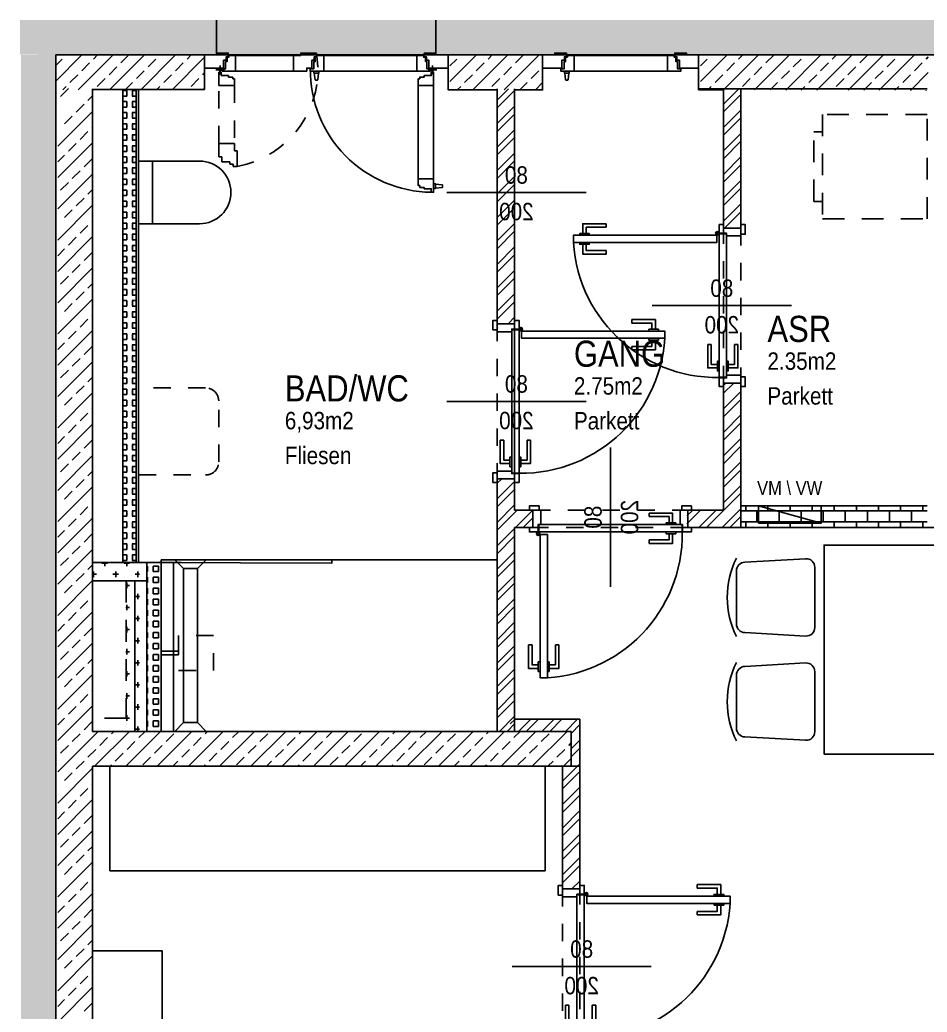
# Model space of a CAD drawing. Header units: millimetres. Extents: x 2865.5 to 2884.6, y 1727 to 1740.
# Drawn here: x 2865.52 to 2870.73, y 1734.32 to 1740.02 of the extents above; entities that cross this region are included whole.
import ezdxf
from ezdxf.enums import TextEntityAlignment as Align

# ---------------------------------------------------------------- set-up
doc = ezdxf.new("R2010")
doc.units = ezdxf.units.MM
doc.linetypes.add('HIDDEN', pattern=[0.375, 0.25, -0.125])
doc.linetypes.add('HIDDEN2', pattern=[0.1875, 0.125, -0.0625])
doc.layers.add('00_HLP---------M0', color=5, linetype='Continuous', plot=False)
doc.layers.add('07_MOB-G00-L04-M0', color=6, linetype='HIDDEN2', plot=False)
for name, color, linetype in [('01-ANS-G00-L04-M0', 8, 'Continuous'), ('01-TXT---------M0', 5, 'Continuous'), ('01-TXT---------PP', 5, 'Continuous'), ('01-TXT-G00-L04-M0', 160, 'Continuous'), ('02-ANS-G00-L04-M0', 8, 'Continuous'), ('02-FIL-G00-L04-LILA', 223, 'Continuous'), ('02-FIL-G00-L04-ORANGE', 40, 'Continuous'), ('02-FIL-G00-L04-STB', 8, 'Continuous'), ('02-FLI-G00-L04-M0', 141, 'Continuous'), ('02-HID---------M0', 8, 'HIDDEN2'), ('02-HID-G00-L04-M0', 8, 'HIDDEN2'), ('02-TWA-G00-L04-M0', 4, 'Continuous'), ('02-WDA---------M0', 8, 'Continuous'), ('02-ZWA---------M0', 2, 'Continuous'), ('02-ZWA-G00-L04-M0', 2, 'Continuous'), ('03-ANS-G00-L04-M0', 8, 'Continuous'), ('03-HID-G00-L04-M0', 8, 'HIDDEN2'), ('04-HLP---------M0', 8, 'HIDDEN2'), ('04-STO---------M0', 5, 'Continuous'), ('04-SYM---------EP', 8, 'Continuous'), ('04-SYM-G00-L04-EP', 8, 'Continuous'), ('05-STO--------M0', 5, 'Continuous'), ('05-SYM---------M0', 8, 'Continuous'), ('05-SYM--------M0', 8, 'Continuous'), ('05-SYM-G00-L04-M0', 8, 'Continuous'), ('05-TXT--------M0', 8, 'Continuous'), ('05-TXT-G00-L04-M0', 8, 'Continuous'), ('07-SAN-G00-L04-FBHZG-EVERT', 8, 'Continuous'), ('07-SAN-G00-L04-M0', 8, 'Continuous')]:
    doc.layers.add(name, color=color, linetype=linetype)
doc.styles.add('ARIAL', font='arial.ttf', dxfattribs={"width": 0.85})
pattern_1 = [(225, (2925.69529, 1643.40928), (0.06735192, -0.06735192), []), (225, (2925.65039, 1643.40928), (0.06735192, -0.06735192), [])]
pattern_2 = [(225, (2925.72029, 1643.40928), (0.06735192, -0.06735192), []), (225, (2925.67539, 1643.40928), (0.06735192, -0.06735192), [])]

# ---------------------------------------------------------------- blocks, each defined once
blk = doc.blocks.new('01-SQM')
at = {"layer": '01-TXT---------M0', "color": 1, "style": 'ARIAL', "width": 0.85}
blk.add_attdef('ROOM', (0, 0), '', height=0.15, dxfattribs=at)
blk.add_attdef('AREA', text='', height=0.1, dxfattribs=at).set_placement((0, -0.06), align=Align.TOP_LEFT)
at = {"layer": '01-TXT---------PP', "color": 1, "style": 'ARIAL', "width": 0.85}
blk.add_attdef('NR', text='', height=0.15, dxfattribs=at).set_placement((-0.1173, 0), align=Align.RIGHT)
blk.add_attdef('FLOOR', text='', height=0.1, dxfattribs=at).set_placement((0, -0.26), align=Align.TOP_LEFT)
blk = doc.blocks.new('05-TXT')
at = {"layer": '05-TXT--------M0'}
blk.add_line((-0.4, 0), (0.4, 0), dxfattribs=at)
at = {"layer": '05-TXT--------M0', "color": 8, "style": 'ARIAL', "width": 0.85}
blk.add_attdef('BREITE', text='', height=0.1, dxfattribs=at).set_placement((0, 0.05), align=Align.CENTER)
blk.add_attdef('HÖHE', text='', height=0.1, rotation=360, dxfattribs=at).set_placement((0, -0.06), align=Align.TOP_CENTER)
blk = doc.blocks.new('TÜR-80_10er-WAND')
at = {"layer": '00_HLP---------M0'}
for points in [[(-0.3575, 0.027), (-0.3575, 0.083), (-0.2225, 0.083)], [(-0.3375, 0.027), (-0.3375, 0.063), (-0.2225, 0.063)], [(-0.2225, 0.063), (-0.2225, 0.083)], [(0.4, 0.017), (-0.4, 0.017)], [(-0.375, 0.017), (-0.375, 0.027), (-0.32, 0.027), (-0.32, 0.017)], [(-0.375, -0.025), (-0.375, -0.035), (-0.32, -0.035), (-0.32, -0.025)], [(-0.3575, -0.035), (-0.3575, -0.091), (-0.2225, -0.091)], [(-0.3375, -0.035), (-0.3375, -0.071), (-0.2225, -0.071)], [(-0.2225, -0.071), (-0.2225, -0.091)]]:
    blk.add_lwpolyline(points, dxfattribs=at)
blk.add_lwpolyline([(0.4115, -0.025), (-0.4115, -0.025), (-0.4115, -0.025), (-0.4115, 0.017), (0.4115, 0.017)], close=True, dxfattribs=at)
at = {"layer": '02-HID---------M0', "ltscale": 0.5}
for points in [[(0.445, 0.1), (-0.445, 0.1)], [(-0.445, 0), (0.445, 0)]]:
    blk.add_lwpolyline(points, dxfattribs=at)
at = {"layer": '02-ZWA---------M0'}
for points in [[(-0.445, 0.1), (-0.445, 0)], [(0.445, 0.1), (0.445, 0)]]:
    blk.add_lwpolyline(points, dxfattribs=at)
at = {"layer": '05-STO--------M0'}
for points in [[(-0.465, 0.1), (-0.465, 0.125), (-0.41, 0.125), (-0.41, 0.1), (-0.4, 0.1), (-0.4, 0.017), (-0.415, 0.017), (-0.415, -0.025), (-0.465, -0.025), (-0.465, 0)], [(0.465, 0.1), (0.465, 0.125), (0.41, 0.125), (0.41, 0.1), (0.4, 0.1), (0.4, 0.017), (0.415, 0.017), (0.415, -0.025), (0.465, -0.025), (0.465, 0)]]:
    blk.add_lwpolyline(points, dxfattribs=at)
at = {"layer": '05-SYM---------M0'}
for points in [[(0.352, -0.8085), (0.296, -0.8085), (0.296, -0.6735)], [(0.316, -0.6735), (0.296, -0.6735)], [(0.352, -0.7885), (0.316, -0.7885), (0.316, -0.6735)], [(0.414, -0.8085), (0.47, -0.8085), (0.47, -0.6735)], [(0.414, -0.7885), (0.45, -0.7885), (0.45, -0.6735)], [(0.45, -0.6735), (0.47, -0.6735)], [(0.362, -0.826), (0.352, -0.826), (0.352, -0.771), (0.362, -0.771)], [(0.404, -0.826), (0.414, -0.826), (0.414, -0.771), (0.404, -0.771)]]:
    blk.add_lwpolyline(points, dxfattribs=at)
at = {"layer": '05-SYM--------M0'}
blk.add_lwpolyline([(0.404, -0.0395), (0.404, -0.8625), (0.404, -0.8625), (0.362, -0.8625), (0.362, -0.0395)], close=True, dxfattribs=at)
for points in [[(0.41, -0.036), (0.42, -0.036)], [(0.415, -0.031), (0.415, -0.041)]]:
    blk.add_lwpolyline(points, dxfattribs=at)
blk.add_circle((0.415, -0.036), 0.01, dxfattribs=at)
blk.add_arc((0.415, -0.036), 0.8282, 176.3309, 266.3309, dxfattribs=at)
blk = doc.blocks.new('07-WM')
at = {"linetype": 'HIDDEN', "ltscale": 0.5}
blk.add_lwpolyline([(0.05, -0.05), (0.05, -0.65), (0.65, -0.65), (0.65, -0.05)], close=True, dxfattribs=at)
blk.add_lwpolyline([(0.65, -0.15), (0.7, -0.15), (0.7, -0.55), (0.65, -0.55)], dxfattribs=at)
blk = doc.blocks.new('07-WC')
blk.add_lwpolyline([(-0.015, -0.18), (-0.365, -0.18, -1), (-0.365, 0.18, 0), (-0.015, 0.18), (-0.015, -0.18)], format="xyb", close=True)
blk.add_lwpolyline([(-0.095, -0.18), (-0.095, 0.18)])
blk = doc.blocks.new('4733788473')
at = {"color": 4}
for points in [[(2877.9358, 1743.4541), (2877.9358, 1743.0541), (2877.5358, 1743.0541), (2877.5358, 1743.4541)], [(2880.2358, 1743.4541), (2880.2358, 1743.0541), (2879.8358, 1743.0541), (2879.8358, 1743.4541)], [(2878.2858, 1739.0541), (2878.2858, 1739.0541), (2878.2858, 1739.0541), (2878.2858, 1740.4541), (2880.4858, 1740.4541), (2880.4858, 1739.7541), (2880.5858, 1739.7541), (2880.5858, 1740.5541), (2878.1858, 1740.5541), (2878.1858, 1739.0541)], [(2876.4058, 1738.4516), (2875.2058, 1738.4516), (2875.2058, 1739.2516), (2876.4058, 1739.2516)], [(2880.6858, 1737.3491), (2879.1858, 1737.3491), (2879.1858, 1737.2491), (2880.6858, 1737.2491)]]:
    blk.add_lwpolyline(points, close=True, dxfattribs=at)
at = {"color": 4, "flags": 128}
for points in [[(2877.9358, 1741.3541), (2879.8358, 1741.3541), (2879.8358, 1743.4541), (2877.9358, 1743.4541)], [(2879.3108, 1739.4541), (2879.3108, 1738.9541), (2880.3108, 1738.9541), (2880.3108, 1739.4541)], [(2879.0358, 1737.0741), (2880.8358, 1737.0741), (2880.8358, 1737.5241), (2879.0358, 1737.5241)]]:
    blk.add_lwpolyline(points, close=True, dxfattribs=at)
at = {"color": 4}
for points in [[(2878.1358, 1743.0541), (2878.1358, 1743.3041), (2878.7358, 1743.3041), (2878.7358, 1743.0541)], [(2879.6358, 1743.0541), (2879.6358, 1743.3041), (2879.0358, 1743.3041), (2879.0358, 1743.0541)], [(2878.0358, 1742.9541), (2879.7358, 1742.9541)], [(2880.4858, 1739.7791), (2878.9858, 1739.7791), (2878.9858, 1738.9541)], [(2878.9858, 1738.9541), (2878.2858, 1738.9541)], [(2879.5823, 1737.8027), (2879.9358, 1737.3491), (2880.2894, 1737.8027)]]:
    blk.add_lwpolyline(points, dxfattribs=at)
at = {"color": 4, "flags": 128}
for points in [[(2875.3038, 1739.7076, -0.39805), (2875.3537, 1739.7548), (2875.6591, 1739.7548, -0.39805), (2875.709, 1739.7076), (2875.7285, 1739.3576, -0.430564), (2875.6785, 1739.3048), (2875.3342, 1739.3048, -0.430564), (2875.2843, 1739.3576)], [(2876.3079, 1739.7076, 0.39805), (2876.258, 1739.7548), (2875.9526, 1739.7548, 0.39805), (2875.9026, 1739.7076), (2875.8832, 1739.3576, 0.430564), (2875.9331, 1739.3048), (2876.2774, 1739.3048, 0.430564), (2876.3273, 1739.3576)], [(2875.3038, 1737.9957, 0.39805), (2875.3537, 1737.9484), (2875.6591, 1737.9484, 0.39805), (2875.709, 1737.9957), (2875.7285, 1738.3457, 0.430564), (2875.6785, 1738.3984), (2875.3342, 1738.3984, 0.430564), (2875.2843, 1738.3457)], [(2876.3079, 1737.9957, -0.39805), (2876.258, 1737.9484), (2875.9526, 1737.9484, -0.39805), (2875.9026, 1737.9957), (2875.8832, 1738.3457, -0.430564), (2875.9331, 1738.3984), (2876.2774, 1738.3984, -0.430564), (2876.3273, 1738.3457)]]:
    blk.add_lwpolyline(points, format="xyb", close=True, dxfattribs=at)
at = {"color": 4}
for centre, start, end in [((2875.5064, 1739.3048), 63.4349, 116.5651), ((2876.1053, 1739.3048), 63.4349, 116.5651), ((2875.5064, 1738.3984), 243.4349, 296.5651), ((2876.1053, 1738.3984), 243.4349, 296.5651)]:
    blk.add_arc(centre, 0.5031, start, end, dxfattribs=at)
blk = doc.blocks.new('FENSTER_140')
at = {"layer": '02-WDA---------M0'}
for points in [[(0.07, -0.2), (0.07, -0.4)], [(1.33, -0.2), (1.33, -0.4)]]:
    blk.add_lwpolyline(points, dxfattribs=at)
at = {"layer": '04-HLP---------M0', "linetype": 'Continuous'}
for p, q in [((0.0317, 0.5598), (0.0317, 0.5482)), ((0.0317, 0.554), (0.0317, 0.5496)), ((0.0717, 0.566), (0.0335, 0.5617)), ((0.0717, 0.542), (0.0335, 0.5462)), ((0.0717, 0.554), (0.0717, 0.566)), ((0.0717, 0.566), (0.0717, 0.542)), ((0.0717, 0.554), (0.0717, 0.542)), ((0.0837, 0.568), (0.0737, 0.568)), ((0.0837, 0.54), (0.0737, 0.54)), ((0.7447, -0.095), (0.749, -0.0568)), ((0.7625, -0.055), (0.751, -0.055)), ((0.7567, -0.055), (0.7523, -0.055)), ((0.7687, -0.095), (0.7645, -0.0568)), ((0.7427, -0.107), (0.7427, -0.097)), ((0.7687, -0.095), (0.7447, -0.095)), ((0.7567, -0.095), (0.7447, -0.095)), ((0.7567, -0.095), (0.7687, -0.095)), ((0.7707, -0.107), (0.7707, -0.097))]:
    blk.add_line(p, q, dxfattribs=at)
for points in [[(0.0968, 0.5891), (0.0837, 0.5891), (0.0837, 0.5121), (0.172, 0.5121), (0.172, 0.5511), (0.1633, 0.5511), (0.1633, 0.5611), (0.1377, 0.5611), (0.1377, 0.5691), (0.0968, 0.5691)], [(0.0968, -0.1007), (0.0837, -0.1007), (0.0837, -0.0237), (0.172, -0.0237), (0.172, -0.0628), (0.1633, -0.0628), (0.1633, -0.0727), (0.1377, -0.0727), (0.1377, -0.0807), (0.0968, -0.0807)]]:
    blk.add_lwpolyline(points, close=True, dxfattribs=at)
for points in [[(0.0837, 0.5121), (0.0837, -0.0237)], [(0.172, -0.0237), (0.172, 0.5121)]]:
    blk.add_lwpolyline(points, dxfattribs=at)
at = {"layer": '04-HLP---------M0', "linetype": 'HIDDEN2', "ltscale": 0.4}
for points in [[(1.3163, 0.3855), (1.2993, 0.3855), (1.2993, 0.4135), (1.2543, 0.4135), (1.2543, 0.4285), (1.2343, 0.4285), (1.2343, 0.4404), (1.2128, 0.4404), (1.2128, 0.3506), (1.228, 0.3506), (1.228, 0.3085), (1.3163, 0.3085)], [(1.3032, -0.1007), (1.3163, -0.1007), (1.3163, -0.0237), (1.228, -0.0237), (1.228, -0.0628), (1.2367, -0.0628), (1.2367, -0.0727), (1.2623, -0.0727), (1.2623, -0.0807), (1.3032, -0.0807)]]:
    blk.add_lwpolyline(points, close=True, dxfattribs=at)
for points in [[(1.228, -0.0237), (1.228, 0.3085)], [(1.3163, 0.3085), (1.3163, -0.0237)]]:
    blk.add_lwpolyline(points, dxfattribs=at)
at = {"layer": '04-HLP---------M0'}
for points in [[(0.0647, -0.113), (0.1147, -0.113)], [(0.0897, -0.138), (0.0897, -0.088)], [(1.3353, -0.113), (1.2853, -0.113)], [(1.3103, -0.138), (1.3103, -0.088)]]:
    blk.add_lwpolyline(points, dxfattribs=at)
for centre in [(0.0897, -0.113), (1.3103, -0.113)]:
    blk.add_circle(centre, 0.00474, dxfattribs=at)
at = {"layer": '04-HLP---------M0', "linetype": 'Continuous'}
for centre, radius, start, end in [((0.0897, -0.113), 0.7021, 359.423, 89.4236), ((0.0337, 0.5598), 0.002, 96.3402, 180), ((0.0337, 0.5482), 0.002, 180, 263.6598), ((0.0737, 0.566), 0.002, 90, 180), ((0.0737, 0.542), 0.002, 180, 270), ((0.751, -0.057), 0.002, 90, 173.6598), ((0.7625, -0.057), 0.002, 6.3402, 90), ((0.7447, -0.097), 0.002, 90, 180), ((0.7687, -0.097), 0.002, 0, 90)]:
    blk.add_arc(centre, radius, start, end, dxfattribs=at)
at = {"layer": '04-HLP---------M0', "linetype": 'HIDDEN2', "ltscale": 0.4}
blk.add_arc((1.3103, -0.113), 0.5619, 99.9939, 189.9939, dxfattribs=at)
at = {"layer": '04-STO---------M0'}
for points in [[(0.102, -0.1201), (0.102, -0.107), (0.179, -0.107), (0.179, -0.1953), (0.14, -0.1953), (0.14, -0.1865), (0.13, -0.1865), (0.13, -0.161), (0.122, -0.161), (0.122, -0.1201)], [(0.7918, -0.1201), (0.7918, -0.107), (0.7148, -0.107), (0.7148, -0.1953), (0.7538, -0.1953), (0.7538, -0.1865), (0.7638, -0.1865), (0.7638, -0.161), (0.7718, -0.161), (0.7718, -0.1201)], [(0.8118, -0.107), (0.8118, -0.124), (0.7838, -0.124), (0.7838, -0.169), (0.7688, -0.169), (0.7688, -0.189), (0.7569, -0.189), (0.7569, -0.2105), (0.8467, -0.2105), (0.8467, -0.1953), (0.8888, -0.1953), (0.8888, -0.107)], [(1.298, -0.1201), (1.298, -0.107), (1.221, -0.107), (1.221, -0.1953), (1.26, -0.1953), (1.26, -0.1865), (1.27, -0.1865), (1.27, -0.161), (1.278, -0.161), (1.278, -0.1201)], [(0, -0.124), (0.11, -0.124), (0.11, -0.169), (0.125, -0.169), (0.125, -0.189), (0.1369, -0.189), (0.1369, -0.2105), (0.07, -0.2105), (0.07, -0.2), (0, -0.2)], [(1.4, -0.124), (1.29, -0.124), (1.29, -0.169), (1.275, -0.169), (1.275, -0.189), (1.2631, -0.189), (1.2631, -0.2105), (1.33, -0.2105), (1.33, -0.2), (1.4, -0.2)]]:
    blk.add_lwpolyline(points, close=True, dxfattribs=at)
at = {"layer": '04-SYM---------EP'}
for points in [[(0.7148, -0.107), (0.179, -0.107)], [(0.8888, -0.107), (1.221, -0.107)], [(0.179, -0.1953), (0.7148, -0.1953)], [(1.221, -0.1953), (0.8888, -0.1953)]]:
    blk.add_lwpolyline(points, dxfattribs=at)

msp = doc.modelspace()

# ---------------------------------------------------------------- hatches: boundary and pattern name
at = {"layer": '02-FIL-G00-L04-LILA'}
h = msp.add_hatch(dxfattribs=at)
h.set_pattern_fill('HONEY', color=8, scale=0.01, angle=107.0465, style=0)
h.set_pattern_definition([(90, (2854.58618, 1730.280444), (-0.0274963, 0.047625), [0.03175, -0.0635]), (210, (2854.58618, 1730.280444), (-0.02749631, -0.047624994), [0.03175, -0.0635]), (150, (2854.58618, 1730.280444), (-0.05499261, 6e-09), [-0.0635, 0.03175])])
h.paths.add_polyline_path([(2870.9241, 1739.8178), (2867.9654, 1739.8178), (2865.5179, 1739.8177), (2865.5179, 1740.0177), (2870.9237, 1740.0178)])
h = msp.add_hatch(dxfattribs=at)
h.set_pattern_fill('HONEY', color=8, scale=0.01, angle=197.0465, style=0)
h.set_pattern_definition([(180, (2875.261404, 1720.241726), (-0.047625, -0.0274963), [0.03175, -0.0635]), (300, (2875.261404, 1720.241726), (0.047624994, -0.02749631), [0.03175, -0.0635]), (240, (2875.261404, 1720.241726), (-6e-09, -0.05499261), [-0.0635, 0.03175])])
h.paths.add_polyline_path([(2865.724, 1739.8171), (2865.724, 1733.6209), (2865.7241, 1731.1734), (2865.5241, 1731.1734), (2865.524, 1739.8167)])
h = msp.add_hatch(dxfattribs=at)
h.set_pattern_fill('HONEY', color=8, scale=0.01, angle=287.0465, style=0)
h.set_pattern_definition([(270, (2882.72339, 1767.08553), (0.0274963, -0.047625), [0.03175, -0.0635]), (30, (2882.72339, 1767.08553), (0.02749631, 0.047624994), [0.03175, -0.0635]), (330, (2882.72339, 1767.08553), (0.05499261, -6e-09), [-0.0635, 0.03175])])
h.paths.add_polyline_path([(2875.461, 1737.0482), (2868.8334, 1737.0482), (2875.5254, 1737.0482), (2875.5254, 1737.3729), (2875.4614, 1737.3729)])
at = {"layer": '02-FIL-G00-L04-ORANGE'}
h = msp.add_hatch(dxfattribs=at)
h.set_pattern_fill('SQUARE', color=8, scale=0.01, angle=287.0465, style=0)
h.set_pattern_definition([(180, (2925.695287, 1643.409284), (0, -0.03175), [0.03175, -0.03175]), (270, (2925.695287, 1643.409284), (0.03175, 0), [0.03175, -0.03175])])
h.paths.add_polyline_path([(2866.1103, 1736.9019), (2866.1103, 1739.6219), (2866.1853, 1739.6219), (2866.1853, 1736.9019)])
h = msp.add_hatch(dxfattribs=at)
h.set_pattern_fill('ANSI32', color=8, scale=0.01, angle=287.0465, style=0)
h.set_pattern_definition(pattern_2)
h.paths.add_polyline_path([(2868.2603, 1739.6219), (2868.3603, 1739.6219), (2868.3603, 1738.2719), (2868.2603, 1738.2719)])
h = msp.add_hatch(dxfattribs=at)
h.set_pattern_fill('ANSI32', color=8, scale=0.01, angle=287.0465, style=0)
h.set_pattern_definition(pattern_1)
h.paths.add_polyline_path([(2869.5603, 1738.8219), (2869.5603, 1739.6219), (2869.6603, 1739.6219), (2869.6603, 1738.8219)])
h = msp.add_hatch(dxfattribs=at)
h.set_pattern_fill('ANSI32', color=8, scale=0.01, angle=287.0465, style=0)
h.set_pattern_definition(pattern_2)
h.paths.add_polyline_path([(2868.2603, 1738.2719), (2868.2603, 1738.5819), (2868.3603, 1738.5819), (2868.3603, 1738.2719)])
h = msp.add_hatch(dxfattribs=at)
h.set_pattern_fill('ANSI32', color=8, scale=0.01, angle=287.0465, style=0)
h.set_pattern_definition(pattern_1)
h.paths.add_polyline_path([(2869.3503, 1737.1019), (2869.3503, 1737.2019), (2869.5603, 1737.2019), (2869.5603, 1737.9319), (2869.6603, 1737.9319), (2869.6603, 1737.1019)])
h = msp.add_hatch(dxfattribs=at)
h.set_pattern_fill('ANSI32', color=8, scale=0.01, angle=287.0465, style=0)
h.set_pattern_definition([(225, (2925.72029, 1643.40928), (0.06735192, -0.06735192), []), (225, (2925.67539, 1643.40928), (0.06735192, -0.06735192), [])])
h.paths.add_polyline_path([(2868.2603, 1735.9319), (2868.2603, 1737.3819), (2868.3603, 1737.3819), (2868.3603, 1737.2019), (2868.4653, 1737.2019), (2868.4653, 1737.1019), (2868.3603, 1737.1019), (2868.3603, 1735.9319)])
h = msp.add_hatch(dxfattribs=at)
h.set_pattern_fill('BRICK', color=8, scale=0.01, angle=287.0465, style=0)
h.set_pattern_definition([(180, (2925.695287, 1643.409284), (0, -0.0635), []), (270, (2925.69529, 1643.40928), (0.127, 0), [0.0635, -0.0635]), (270, (2925.63179, 1643.40928), (0.127, 0), [-0.0635, 0.0635])])
h.paths.add_polyline_path([(2870.7303, 1737.1019), (2869.6603, 1737.1019), (2869.6603, 1737.2269), (2870.7303, 1737.2269), (2870.7303, 1737.1719)])
h = msp.add_hatch(dxfattribs=at)
h.set_pattern_fill('CROSS', color=8, scale=0.01, angle=197.0465, style=0)
h.set_pattern_definition([(90, (2925.695287, 1643.409284), (-0.0635, 0.0635), [0.03175, -0.09525]), (180, (2925.71116, 1643.42516), (-0.0635, -0.0635), [0.03175, -0.09525])])
h.paths.add_polyline_path([(2866.1261, 1735.9319), (2866.1261, 1736.7969), (2865.9353, 1736.7969), (2865.9353, 1736.9019), (2866.2059, 1736.9019), (2866.2059, 1735.9319)])
h = msp.add_hatch(dxfattribs=at)
h.set_pattern_fill('SQUARE', color=8, scale=0.01, angle=287.0465, style=0)
h.set_pattern_definition([(180, (2925.49731, 1643.409284), (0, -0.03175), [0.03175, -0.03175]), (270, (2925.49731, 1643.409284), (0.03175, 0), [0.03175, -0.03175])])
h.paths.add_polyline_path([(2866.2473, 1735.9319), (2866.2473, 1736.9019), (2866.3173, 1736.9019), (2866.3173, 1735.9319)])
h = msp.add_hatch(dxfattribs=at)
h.set_pattern_fill('ANSI32', color=8, scale=0.01, angle=287.0465, style=0)
h.set_pattern_definition(pattern_1)
h.paths.add_polyline_path([(2868.6853, 1735.9319), (2868.3353, 1735.9319), (2868.3353, 1736.0019), (2868.7353, 1736.0019), (2868.7353, 1735.7319), (2868.6853, 1735.7319)])
h = msp.add_hatch(dxfattribs=at)
h.set_pattern_fill('ANSI32', color=8, scale=0.01, angle=287.0465, style=0)
h.set_pattern_definition(pattern_1)
h.paths.add_polyline_path([(2868.6353, 1735.0269), (2868.6353, 1735.7319), (2868.6853, 1735.7319), (2868.7353, 1735.7319), (2868.7353, 1735.0269)])
at = {"layer": '02-FIL-G00-L04-STB'}
h = msp.add_hatch(dxfattribs=at)
h.set_pattern_fill('ANSI33', color=8, scale=0.02, angle=287.0465, style=0)
h.set_pattern_definition([(225, (2923.21198, 1651.85353), (0.08980256, -0.08980256), []), (225, (2923.12218, 1651.85353), (0.08980256, -0.08980256), [0.0635, -0.03175])])
h.paths.add_polyline_path([(2865.722, 1739.6162), (2865.722, 1739.6962), (2865.722, 1739.8162), (2866.5774, 1739.8162), (2866.5774, 1739.6162)])
h = msp.add_hatch(dxfattribs=at)
h.set_pattern_fill('ANSI33', color=8, scale=0.02, angle=287.0465, style=0)
h.set_pattern_definition([(225, (2925.47893, 1651.85353), (0.08980256, -0.08980256), []), (225, (2925.38913, 1651.85353), (0.08980256, -0.08980256), [0.0635, -0.03175])])
h.paths.add_polyline_path([(2867.9889, 1739.6162), (2867.9889, 1739.6962), (2867.9889, 1739.8162), (2868.5208, 1739.8162), (2868.5208, 1739.6162)])
h = msp.add_hatch(dxfattribs=at)
h.set_pattern_fill('ANSI33', color=8, scale=0.02, angle=287.0465, style=0)
h.set_pattern_definition([(225, (2926.91789, 1651.85353), (0.08980256, -0.08980256), []), (225, (2926.82809, 1651.85353), (0.08980256, -0.08980256), [0.0635, -0.03175])])
h.paths.add_polyline_path([(2869.4279, 1739.6162), (2869.4279, 1739.6962), (2869.4279, 1739.8162), (2870.7361, 1739.8126), (2870.7361, 1739.6126)])

# ---------------------------------------------------------------- linework, layer by layer
at = {"color": 8}
for points in [[(2870.9303, 1739.8169), (2865.725, 1739.8169)], [(2865.725, 1731.1719), (2865.725, 1739.8169)], [(2868.5208, 1739.8169), (2868.5208, 1739.6156), (2868.3603, 1739.6156)], [(2869.4171, 1739.8169), (2869.4171, 1739.6161), (2869.5603, 1739.6161)], [(2866.5782, 1739.7409), (2866.5782, 1739.6178), (2865.9353, 1739.6178)], [(2868.2603, 1739.6162), (2867.9782, 1739.6162), (2867.9782, 1739.7409)], [(2869.5603, 1739.6219), (2869.4171, 1739.6219), (2869.4171, 1739.7409)], [(2869.5603, 1739.6219), (2870.7303, 1739.6219)]]:
    msp.add_lwpolyline(points, dxfattribs=at)
at = {"layer": '01-ANS-G00-L04-M0', "color": 8}
for points in [[(2868.3603, 1738.5819), (2868.3603, 1739.4719)], [(2868.3603, 1738.2719), (2868.3603, 1737.3819)]]:
    msp.add_lwpolyline(points, dxfattribs=at)
at = {"layer": '02-ANS-G00-L04-M0', "color": 8}
msp.add_lwpolyline([(2866.1853, 1738.4019), (2866.1853, 1736.9019)], dxfattribs=at)
at = {"layer": '02-FIL-G00-L04-STB', "color": 8, "linetype": 'Continuous'}
for p, q in [((2865.797, 1739.6228), (2865.7521, 1739.5779)), ((2865.9353, 1739.5815), (2865.9092, 1739.5554)), ((2865.9353, 1739.4917), (2865.7353, 1739.2917)), ((2865.8868, 1739.533), (2865.8419, 1739.4881)), ((2865.8194, 1739.4656), (2865.7745, 1739.4207)), ((2865.9092, 1739.3758), (2865.8643, 1739.3309)), ((2865.9353, 1739.4019), (2865.9317, 1739.3983)), ((2865.9353, 1739.3121), (2865.7353, 1739.1121)), ((2865.8419, 1739.3085), (2865.797, 1739.2636)), ((2865.7745, 1739.2411), (2865.7353, 1739.2019)), ((2865.9317, 1739.2187), (2865.8868, 1739.1738)), ((2865.8643, 1739.1513), (2865.8194, 1739.1064)), ((2865.9353, 1739.1325), (2865.7353, 1738.9325)), ((2865.797, 1739.0839), (2865.7521, 1739.039)), ((2865.9353, 1739.0427), (2865.9092, 1739.0166)), ((2865.8868, 1738.9941), (2865.8419, 1738.9492)), ((2865.9353, 1738.9529), (2865.7353, 1738.7529)), ((2865.8194, 1738.9268), (2865.7745, 1738.8819)), ((2865.9353, 1738.863), (2865.9317, 1738.8594)), ((2865.9092, 1738.837), (2865.8643, 1738.7921)), ((2865.9353, 1738.7732), (2865.7353, 1738.5732)), ((2865.8419, 1738.7696), (2865.797, 1738.7247)), ((2865.7745, 1738.7023), (2865.7353, 1738.663)), ((2865.9317, 1738.6798), (2865.8868, 1738.6349)), ((2865.9353, 1738.5936), (2865.7353, 1738.3936)), ((2865.8643, 1738.6125), (2865.8194, 1738.5676)), ((2865.797, 1738.5451), (2865.7521, 1738.5002)), ((2865.8868, 1738.4553), (2865.8419, 1738.4104)), ((2865.9353, 1738.5038), (2865.9092, 1738.4778)), ((2865.9353, 1738.414), (2865.7353, 1738.214)), ((2865.8194, 1738.388), (2865.7745, 1738.3431)), ((2865.9092, 1738.2982), (2865.8643, 1738.2533)), ((2865.9353, 1738.3242), (2865.9317, 1738.3206)), ((2865.9353, 1738.2344), (2865.7353, 1738.0344)), ((2865.8419, 1738.2308), (2865.797, 1738.1859)), ((2865.7745, 1738.1635), (2865.7353, 1738.1242)), ((2865.9317, 1738.141), (2865.8868, 1738.0961)), ((2865.9353, 1738.0548), (2865.7353, 1737.8548)), ((2865.8643, 1738.0737), (2865.8194, 1738.0288)), ((2865.797, 1738.0063), (2865.7521, 1737.9614)), ((2865.9353, 1737.965), (2865.9092, 1737.939)), ((2865.8868, 1737.9165), (2865.8419, 1737.8716)), ((2865.9353, 1737.8752), (2865.7353, 1737.6752)), ((2865.8194, 1737.8492), (2865.7745, 1737.8043)), ((2865.9353, 1737.7854), (2865.9317, 1737.7818)), ((2865.9092, 1737.7594), (2865.8643, 1737.7145)), ((2865.9353, 1737.6956), (2865.7353, 1737.4956)), ((2865.8419, 1737.692), (2865.797, 1737.6471)), ((2865.7745, 1737.6247), (2865.7353, 1737.5854)), ((2865.9317, 1737.6022), (2865.8868, 1737.5573)), ((2865.9353, 1737.516), (2865.7353, 1737.316)), ((2865.8643, 1737.5349), (2865.8194, 1737.49)), ((2865.797, 1737.4675), (2865.7521, 1737.4226)), ((2865.8868, 1737.3777), (2865.8419, 1737.3328)), ((2865.9353, 1737.4262), (2865.9092, 1737.4002)), ((2865.9353, 1737.3364), (2865.7353, 1737.1364)), ((2865.8194, 1737.3103), (2865.7745, 1737.2654)), ((2865.9092, 1737.2205), (2865.8643, 1737.1756)), ((2865.9353, 1737.2466), (2865.9317, 1737.243)), ((2865.9353, 1737.1568), (2865.7353, 1736.9568)), ((2865.8419, 1737.1532), (2865.797, 1737.1083)), ((2865.7745, 1737.0858), (2865.7353, 1737.0466)), ((2865.9317, 1737.0634), (2865.8868, 1737.0185)), ((2865.9353, 1736.9772), (2865.7353, 1736.7772)), ((2865.8643, 1736.996), (2865.8194, 1736.9511)), ((2865.797, 1736.9287), (2865.7521, 1736.8838)), ((2865.9353, 1736.8874), (2865.9092, 1736.8613)), ((2865.8868, 1736.8389), (2865.8419, 1736.794)), ((2865.9353, 1736.7976), (2865.7353, 1736.5976)), ((2865.8194, 1736.7715), (2865.7745, 1736.7266)), ((2865.9353, 1736.7078), (2865.9317, 1736.7042)), ((2865.9092, 1736.6817), (2865.8643, 1736.6368)), ((2865.9353, 1736.618), (2865.7353, 1736.418)), ((2865.8419, 1736.6144), (2865.797, 1736.5695)), ((2865.7745, 1736.547), (2865.7353, 1736.5078)), ((2865.9317, 1736.5246), (2865.8868, 1736.4797)), ((2865.9353, 1736.4384), (2865.7353, 1736.2384)), ((2865.8643, 1736.4572), (2865.8194, 1736.4123)), ((2865.797, 1736.3899), (2865.7521, 1736.345)), ((2865.9353, 1736.3486), (2865.9092, 1736.3225)), ((2865.8868, 1736.3001), (2865.8419, 1736.2552)), ((2865.9353, 1736.2588), (2865.7353, 1736.0588)), ((2865.8194, 1736.2327), (2865.7745, 1736.1878)), ((2865.9092, 1736.1429), (2865.8643, 1736.098)), ((2865.9353, 1736.169), (2865.9317, 1736.1654)), ((2865.9353, 1736.0792), (2865.7353, 1735.8792)), ((2865.8419, 1736.0756), (2865.797, 1736.0307)), ((2865.7745, 1736.0082), (2865.7353, 1735.969)), ((2865.9317, 1735.9858), (2865.8868, 1735.9409)), ((2865.9676, 1735.9319), (2865.7353, 1735.6996)), ((2865.8643, 1735.9184), (2865.8194, 1735.8735)), ((2866.1472, 1735.9319), (2865.9472, 1735.7319)), ((2866.0215, 1735.896), (2865.9766, 1735.8511)), ((2866.0574, 1735.9319), (2866.0439, 1735.9184)), ((2866.3268, 1735.9319), (2866.1268, 1735.7319)), ((2866.237, 1735.9319), (2866.2011, 1735.896)), ((2866.5065, 1735.9319), (2866.3065, 1735.7319)), ((2866.4031, 1735.9184), (2866.3582, 1735.8735)), ((2866.6861, 1735.9319), (2866.4861, 1735.7319)), ((2866.5603, 1735.896), (2866.5154, 1735.8511)), ((2866.5963, 1735.9319), (2866.5828, 1735.9184)), ((2866.8657, 1735.9319), (2866.6657, 1735.7319)), ((2866.7759, 1735.9319), (2866.7399, 1735.896)), ((2867.0453, 1735.9319), (2866.8453, 1735.7319)), ((2866.942, 1735.9184), (2866.8971, 1735.8735)), ((2867.2249, 1735.9319), (2867.0249, 1735.7319)), ((2867.0991, 1735.896), (2867.0542, 1735.8511)), ((2867.1351, 1735.9319), (2867.1216, 1735.9184)), ((2867.4045, 1735.9319), (2867.2045, 1735.7319)), ((2867.3147, 1735.9319), (2867.2787, 1735.896)), ((2867.5841, 1735.9319), (2867.3841, 1735.7319)), ((2867.4808, 1735.9184), (2867.4359, 1735.8735)), ((2867.7637, 1735.9319), (2867.5637, 1735.7319)), ((2867.6379, 1735.896), (2867.593, 1735.8511)), ((2867.6739, 1735.9319), (2867.6604, 1735.9184)), ((2867.9433, 1735.9319), (2867.7433, 1735.7319)), ((2867.8535, 1735.9319), (2867.8175, 1735.896)), ((2868.1229, 1735.9319), (2867.9229, 1735.7319)), ((2868.0196, 1735.9184), (2867.9747, 1735.8735)), ((2868.3025, 1735.9319), (2868.1025, 1735.7319)), ((2868.1767, 1735.896), (2868.1318, 1735.8511)), ((2868.2127, 1735.9319), (2868.1992, 1735.9184)), ((2868.4821, 1735.9319), (2868.2821, 1735.7319)), ((2868.3923, 1735.9319), (2868.3564, 1735.896)), ((2868.6617, 1735.9319), (2868.4617, 1735.7319)), ((2868.5584, 1735.9184), (2868.5135, 1735.8735)), ((2865.797, 1735.8511), (2865.7521, 1735.8062)), ((2866.1786, 1735.8735), (2866.1337, 1735.8286)), ((2866.3358, 1735.8511), (2866.2909, 1735.8062)), ((2866.7175, 1735.8735), (2866.6726, 1735.8286)), ((2866.8746, 1735.8511), (2866.8297, 1735.8062)), ((2867.2563, 1735.8735), (2867.2114, 1735.8286)), ((2867.4134, 1735.8511), (2867.3685, 1735.8062)), ((2867.7951, 1735.8735), (2867.7502, 1735.8286)), ((2867.9522, 1735.8511), (2867.9073, 1735.8062)), ((2868.3339, 1735.8735), (2868.289, 1735.8286)), ((2868.4911, 1735.8511), (2868.4462, 1735.8062)), ((2868.6853, 1735.8657), (2868.6707, 1735.8511)), ((2865.9541, 1735.8286), (2865.9092, 1735.7837)), ((2866.1113, 1735.8062), (2866.0664, 1735.7613)), ((2866.2684, 1735.7837), (2866.2235, 1735.7388)), ((2866.4929, 1735.8286), (2866.448, 1735.7837)), ((2866.6501, 1735.8062), (2866.6052, 1735.7613)), ((2866.8073, 1735.7837), (2866.7624, 1735.7388)), ((2867.0318, 1735.8286), (2866.9869, 1735.7837)), ((2867.1889, 1735.8062), (2867.144, 1735.7613)), ((2867.3461, 1735.7837), (2867.3012, 1735.7388)), ((2867.5706, 1735.8286), (2867.5257, 1735.7837)), ((2867.7277, 1735.8062), (2867.6828, 1735.7613)), ((2867.8849, 1735.7837), (2867.84, 1735.7388)), ((2868.1094, 1735.8286), (2868.0645, 1735.7837)), ((2868.2665, 1735.8062), (2868.2216, 1735.7613)), ((2868.4237, 1735.7837), (2868.3788, 1735.7388)), ((2868.6482, 1735.8286), (2868.6033, 1735.7837)), ((2868.6853, 1735.7759), (2868.6413, 1735.7319)), ((2865.9353, 1735.72), (2865.7353, 1735.52)), ((2865.8868, 1735.7613), (2865.8419, 1735.7164)), ((2866.0439, 1735.7388), (2866.037, 1735.7319)), ((2866.4256, 1735.7613), (2866.3963, 1735.7319)), ((2866.5828, 1735.7388), (2866.5759, 1735.7319)), ((2866.9644, 1735.7613), (2866.9351, 1735.7319)), ((2867.1216, 1735.7388), (2867.1147, 1735.7319)), ((2867.5032, 1735.7613), (2867.4739, 1735.7319)), ((2867.6604, 1735.7388), (2867.6535, 1735.7319)), ((2868.042, 1735.7613), (2868.0127, 1735.7319)), ((2868.1992, 1735.7388), (2868.1923, 1735.7319)), ((2868.5809, 1735.7613), (2868.5515, 1735.7319)), ((2865.8194, 1735.6939), (2865.7745, 1735.649)), ((2865.9092, 1735.6041), (2865.8643, 1735.5592)), ((2865.9353, 1735.6302), (2865.9317, 1735.6266)), ((2865.9353, 1735.5404), (2865.7353, 1735.3404)), ((2865.8419, 1735.5367), (2865.797, 1735.4918)), ((2865.7745, 1735.4694), (2865.7353, 1735.4302)), ((2865.9317, 1735.4469), (2865.8868, 1735.402)), ((2865.8643, 1735.3796), (2865.8194, 1735.3347)), ((2865.9353, 1735.3607), (2865.7353, 1735.1607)), ((2865.797, 1735.3122), (2865.7521, 1735.2673)), ((2865.9353, 1735.2709), (2865.9092, 1735.2449)), ((2865.8868, 1735.2224), (2865.8419, 1735.1775)), ((2865.9353, 1735.1811), (2865.7353, 1734.9811)), ((2865.8194, 1735.1551), (2865.7745, 1735.1102)), ((2865.9353, 1735.0913), (2865.9317, 1735.0877)), ((2865.9092, 1735.0653), (2865.8643, 1735.0204)), ((2865.9353, 1735.0015), (2865.7353, 1734.8015)), ((2865.8419, 1734.9979), (2865.797, 1734.953)), ((2865.7745, 1734.9306), (2865.7353, 1734.8913)), ((2865.9317, 1734.9081), (2865.8868, 1734.8632)), ((2865.9353, 1734.8219), (2865.7353, 1734.6219)), ((2865.8643, 1734.8408), (2865.8194, 1734.7959)), ((2865.797, 1734.7734), (2865.7521, 1734.7285)), ((2865.9353, 1734.7321), (2865.9092, 1734.7061)), ((2865.9353, 1734.6423), (2865.7353, 1734.4423)), ((2865.8868, 1734.6836), (2865.8419, 1734.6387)), ((2865.8194, 1734.6163), (2865.7745, 1734.5714)), ((2865.9092, 1734.5265), (2865.8643, 1734.4816)), ((2865.9353, 1734.5525), (2865.9317, 1734.5489)), ((2865.9353, 1734.4627), (2865.7353, 1734.2627)), ((2865.8419, 1734.4591), (2865.797, 1734.4142)), ((2865.7745, 1734.3918), (2865.7353, 1734.3525)), ((2865.9317, 1734.3693), (2865.8868, 1734.3244))]:
    msp.add_line(p, q, dxfattribs=at)
at = {"layer": '02-FLI-G00-L04-M0', "color": 8}
msp.add_lwpolyline([(2866.2003, 1736.9019), (2866.2003, 1739.6178)], dxfattribs=at)
at = {"layer": '02-HID-G00-L04-M0', "color": 8, "ltscale": 0.5}
msp.add_lwpolyline([(2866.1103, 1738.4019), (2866.1103, 1736.9019)], dxfattribs=at)
at = {"layer": '02-TWA-G00-L04-M0', "color": 8}
for p, q in [((2865.9353, 1735.9319), (2868.6853, 1735.9319)), ((2865.9353, 1735.7319), (2868.6853, 1735.7319))]:
    msp.add_line(p, q, dxfattribs=at)
for points in [[(2865.9353, 1739.6219), (2865.9353, 1735.9319)], [(2868.6853, 1735.9319), (2868.6853, 1735.7319)], [(2865.9353, 1735.7319), (2865.9353, 1731.3719)]]:
    msp.add_lwpolyline(points, dxfattribs=at)
at = {"layer": '02-ZWA-G00-L04-M0', "color": 8}
for p, q in [((2866.1103, 1736.9019), (2866.1103, 1739.6219)), ((2866.1853, 1738.4019), (2866.1853, 1739.6219)), ((2868.2603, 1738.2719), (2868.2603, 1738.5819)), ((2868.2603, 1735.9319), (2868.2603, 1737.3819)), ((2865.9353, 1736.9019), (2866.4453, 1736.9019)), ((2866.2473, 1736.9019), (2866.2473, 1735.9319)), ((2866.2473, 1736.7969), (2865.9353, 1736.7969)), ((2866.1789, 1735.9319), (2866.1789, 1736.7969)), ((2868.3603, 1736.0019), (2868.7353, 1736.0019)), ((2868.7353, 1736.0019), (2868.7353, 1735.0269)), ((2868.6353, 1735.7319), (2868.6353, 1735.0269))]:
    msp.add_line(p, q, dxfattribs=at)
for points in [[(2868.2603, 1738.5819), (2868.2603, 1739.6219)], [(2868.3603, 1739.4719), (2868.3603, 1739.6219)], [(2869.5603, 1739.6219), (2869.5603, 1738.8219)], [(2869.6603, 1739.6219), (2869.6603, 1738.8219)], [(2868.3603, 1738.2719), (2868.3603, 1738.5819)], [(2869.5603, 1737.9319), (2869.5603, 1737.2019)], [(2869.6603, 1737.9319), (2869.6603, 1737.1019)], [(2868.3603, 1737.3819), (2868.3603, 1737.2019)], [(2868.4653, 1737.2019), (2868.3603, 1737.2019)], [(2869.5603, 1737.2019), (2869.3553, 1737.2019)], [(2870.7303, 1737.2269), (2869.6603, 1737.2269)], [(2868.4653, 1737.1019), (2868.3603, 1737.1019)], [(2868.3603, 1737.1019), (2868.3603, 1735.9319)], [(2872.3153, 1737.1019), (2869.3553, 1737.1019)], [(2866.3299, 1736.9019), (2866.3999, 1736.9019), (2866.3999, 1735.9319)], [(2868.6853, 1735.7319), (2868.7353, 1735.7319)]]:
    msp.add_lwpolyline(points, dxfattribs=at)
at = {"layer": '03-ANS-G00-L04-M0', "color": 8}
msp.add_lwpolyline([(2865.9353, 1736.7969), (2866.1789, 1736.7969), (2866.1789, 1735.9319), (2865.9353, 1735.9319)], close=True, dxfattribs=at)
at = {"layer": '03-HID-G00-L04-M0', "color": 8}
msp.add_lwpolyline([(2866.1288, 1736.0069), (2865.9353, 1736.0069), (2865.9353, 1736.7969), (2866.1288, 1736.7969)], close=True, dxfattribs=at)
at = {"layer": '04-HLP---------M0', "linetype": 'Continuous'}
for p, q in [((2868.6464, 1739.7239), (2868.6464, 1739.7139)), ((2868.6484, 1739.7119), (2868.6526, 1739.6737)), ((2868.6604, 1739.7119), (2868.6484, 1739.7119)), ((2868.6484, 1739.7119), (2868.6724, 1739.7119)), ((2868.6604, 1739.7119), (2868.6724, 1739.7119)), ((2868.6724, 1739.7119), (2868.6682, 1739.6737)), ((2868.6744, 1739.7239), (2868.6744, 1739.7139)), ((2868.6546, 1739.6719), (2868.6662, 1739.6719)), ((2868.6604, 1739.6719), (2868.6648, 1739.6719))]:
    msp.add_line(p, q, dxfattribs=at)
for centre, start, end in [((2868.6484, 1739.7139), 180, 270), ((2868.6724, 1739.7139), 270, 0), ((2868.6546, 1739.6739), 186.3402, 270), ((2868.6662, 1739.6739), 270, 353.6598)]:
    msp.add_arc(centre, 0.002, start, end, dxfattribs=at)
at = {"layer": '04-STO---------M0'}
for points in [[(2868.5208, 1739.7409), (2868.6308, 1739.7409), (2868.6308, 1739.7859), (2868.6458, 1739.7859), (2868.6458, 1739.8059), (2868.6577, 1739.8059), (2868.6577, 1739.8274), (2868.5908, 1739.8274), (2868.5908, 1739.8169), (2868.5208, 1739.8169)], [(2869.4171, 1739.7409), (2869.3071, 1739.7409), (2869.3071, 1739.7859), (2869.2921, 1739.7859), (2869.2921, 1739.8059), (2869.2802, 1739.8059), (2869.2802, 1739.8274), (2869.3471, 1739.8274), (2869.3471, 1739.8169), (2869.4171, 1739.8169)], [(2868.6253, 1739.737), (2868.6253, 1739.7239), (2868.7023, 1739.7239), (2868.7023, 1739.8122), (2868.6633, 1739.8122), (2868.6633, 1739.8035), (2868.6533, 1739.8035), (2868.6533, 1739.7779), (2868.6453, 1739.7779), (2868.6453, 1739.737)], [(2869.3151, 1739.737), (2869.3151, 1739.7239), (2869.2381, 1739.7239), (2869.2381, 1739.8122), (2869.2772, 1739.8122), (2869.2772, 1739.8035), (2869.2871, 1739.8035), (2869.2871, 1739.7779), (2869.2951, 1739.7779), (2869.2951, 1739.737)]]:
    msp.add_lwpolyline(points, close=True, dxfattribs=at)
at = {"layer": '04-SYM---------EP'}
for points in [[(2869.2381, 1739.8122), (2868.7023, 1739.8122)], [(2868.7023, 1739.7239), (2869.2381, 1739.7239)]]:
    msp.add_lwpolyline(points, dxfattribs=at)
at = {"layer": '07-SAN-G00-L04-FBHZG-EVERT', "color": 8}
msp.add_lwpolyline([(2869.7603, 1737.1269), (2869.7603, 1737.2269), (2870.1203, 1737.2269), (2870.1203, 1737.1269)], close=True, dxfattribs=at)
msp.add_lwpolyline([(2869.7603, 1737.2269), (2870.1203, 1737.1269)], dxfattribs=at)
at = {"layer": '07-SAN-G00-L04-M0', "color": 8, "linetype": 'HIDDEN2', "ltscale": 0.8}
msp.add_lwpolyline([(2866.2003, 1737.4042), (2866.5853, 1737.4042, 0.414214), (2866.6603, 1737.4792), (2866.6603, 1737.8292, 0.414214), (2866.5853, 1737.9042), (2866.2003, 1737.9042)], format="xyb", close=True, dxfattribs=at)
at = {"layer": '07-SAN-G00-L04-M0', "color": 8}
for points in [[(2866.3299, 1736.9169), (2867.3099, 1736.9169), (2867.3099, 1736.8969), (2866.2599, 1736.9019)], [(2866.4088, 1736.9169), (2866.4588, 1736.8669)], [(2866.5888, 1736.9169), (2866.5388, 1736.8669)], [(2866.4588, 1735.9819), (2866.4088, 1735.9319)], [(2866.5388, 1735.9819), (2866.5888, 1735.9319)]]:
    msp.add_lwpolyline(points, dxfattribs=at)
for points in [[(2866.3299, 1736.9169), (2868.2603, 1736.9169), (2868.2603, 1735.9319), (2866.3299, 1735.9319)], [(2866.5388, 1736.8669), (2866.4588, 1736.8669), (2866.4588, 1735.9819), (2866.5388, 1735.9819), (2866.5388, 1736.8669)]]:
    msp.add_lwpolyline(points, close=True, dxfattribs=at)
at = {"layer": '07-SAN-G00-L04-M0', "color": 8, "linetype": 'HIDDEN2', "ltscale": 0.5}
for points in [[(2866.4299, 1736.4819), (2866.4299, 1736.2819), (2866.6299, 1736.2819), (2866.6299, 1736.4819)], [(2866.3299, 1736.3719), (2866.4299, 1736.3719), (2866.4299, 1736.3919), (2866.3299, 1736.3919)]]:
    msp.add_lwpolyline(points, close=True, dxfattribs=at)
at = {"layer": '07_MOB-G00-L04-M0', "color": 8, "linetype": 'Continuous'}
msp.add_lwpolyline([(2866.0353, 1735.7319), (2868.5353, 1735.7319), (2868.5353, 1735.1319), (2866.0353, 1735.1319), (2866.0353, 1735.7319)], close=True, dxfattribs=at)

# ---------------------------------------------------------------- block references
at = {"xscale": -1, "rotation": 90.00000000995688}
msp.add_blockref('4733788473', (4609.3894, 4612.2077), dxfattribs=at)
at = {"layer": '01-TXT-G00-L04-M0', "color": 8}
for p, rotation, values in [((2869.8124, 1738.1681), 0.0175801320860782, {'ROOM': 'ASR', 'AREA': '2.35m2', 'FLOOR': 'Parkett'}), ((2868.7007, 1738.0256), 359.9999999825391, {'ROOM': 'GANG', 'AREA': '2.75m2', 'FLOOR': 'Parkett'}), ((2867.0401, 1737.8265), 359.9999999842065, {'ROOM': 'BAD/WC', 'AREA': '6,93m2', 'FLOOR': 'Fliesen'})]:
    msp.add_blockref('01-SQM', p, dxfattribs=dict(at, rotation=rotation)).add_auto_attribs(values)
at = {"layer": '04-SYM-G00-L04-EP', "color": 8, "rotation": 180.0000000099568}
msp.add_blockref('FENSTER_140', (2867.9782, 1739.6169), dxfattribs=at)
at = {"layer": '05-SYM-G00-L04-M0', "color": 8, "xscale": -1}
for p, rotation in [((2869.5603, 1738.3769), 270.0000002058914), ((2868.9103, 1737.1019), 1.967199204e-07)]:
    msp.add_blockref('TÜR-80_10er-WAND', p, dxfattribs=dict(at, rotation=rotation))
at = {"layer": '05-SYM-G00-L04-M0', "color": 8, "rotation": 89.99999978650844}
for p in [(2868.3603, 1737.8269), (2868.7353, 1734.5819)]:
    msp.add_blockref('TÜR-80_10er-WAND', p, dxfattribs=at)
at = {"layer": '05-TXT-G00-L04-M0', "color": 8}
ref = msp.add_blockref('05-TXT', (2868.3703, 1739.0269), dxfattribs=dict(at, xscale=-1, rotation=1.32920075e-08))
ref.add_attrib('BREITE', '80', dxfattribs={"layer": '05-TXT--------M0', "color": 8, "height": 0.1, "rotation": 0, "style": 'ARIAL', "text_generation_flag": 2, "width": 0.85}).set_placement((2868.3703, 1739.0769), align=Align.CENTER)
ref.add_attrib('HÖHE', '200', dxfattribs={"layer": '05-TXT--------M0', "color": 8, "height": 0.1, "rotation": 0, "style": 'ARIAL', "text_generation_flag": 2, "width": 0.85}).set_placement((2868.3703, 1738.9669), align=Align.TOP_CENTER)
ref = msp.add_blockref('05-TXT', (2869.5503, 1738.3769), dxfattribs=dict(at, xscale=-1, rotation=1.32920075e-08))
ref.add_attrib('BREITE', '80', dxfattribs={"layer": '05-TXT--------M0', "color": 8, "height": 0.1, "rotation": 0, "style": 'ARIAL', "text_generation_flag": 2, "width": 0.85}).set_placement((2869.5503, 1738.4269), align=Align.CENTER)
ref.add_attrib('HÖHE', '200', dxfattribs={"layer": '05-TXT--------M0', "color": 8, "height": 0.1, "rotation": 0, "style": 'ARIAL', "text_generation_flag": 2, "width": 0.85}).set_placement((2869.5503, 1738.3169), align=Align.TOP_CENTER)
ref = msp.add_blockref('05-TXT', (2868.3703, 1737.8269), dxfattribs=dict(at, xscale=-1, rotation=1.32920075e-08))
ref.add_attrib('BREITE', '80', dxfattribs={"layer": '05-TXT--------M0', "color": 8, "height": 0.1, "rotation": 0, "style": 'ARIAL', "text_generation_flag": 2, "width": 0.85}).set_placement((2868.3703, 1737.8769), align=Align.CENTER)
ref.add_attrib('HÖHE', '200', dxfattribs={"layer": '05-TXT--------M0', "color": 8, "height": 0.1, "rotation": 0, "style": 'ARIAL', "text_generation_flag": 2, "width": 0.85}).set_placement((2868.3703, 1737.7669), align=Align.TOP_CENTER)
ref = msp.add_blockref('05-TXT', (2868.9103, 1737.1619), dxfattribs=dict(at, xscale=-1, rotation=90.00000001746093))
ref.add_attrib('BREITE', '80', dxfattribs={"layer": '05-TXT--------M0', "color": 8, "height": 0.1, "rotation": 90, "style": 'ARIAL', "text_generation_flag": 2, "width": 0.85}).set_placement((2868.8603, 1737.1619), align=Align.CENTER)
ref.add_attrib('HÖHE', '200', dxfattribs={"layer": '05-TXT--------M0', "color": 8, "height": 0.1, "rotation": 90, "style": 'ARIAL', "text_generation_flag": 2, "width": 0.85}).set_placement((2868.9703, 1737.1619), align=Align.TOP_CENTER)
ref = msp.add_blockref('05-TXT', (2868.7453, 1734.5819), dxfattribs=dict(at, xscale=-1, rotation=1.66270198e-08))
ref.add_attrib('BREITE', '80', dxfattribs={"layer": '05-TXT--------M0', "color": 8, "height": 0.1, "rotation": 0, "style": 'ARIAL', "text_generation_flag": 2, "width": 0.85}).set_placement((2868.7453, 1734.6319), align=Align.CENTER)
ref.add_attrib('HÖHE', '200', dxfattribs={"layer": '05-TXT--------M0', "color": 8, "height": 0.1, "rotation": 0, "style": 'ARIAL', "text_generation_flag": 2, "width": 0.85}).set_placement((2868.7453, 1734.5219), align=Align.TOP_CENTER)
at = {"layer": '07-SAN-G00-L04-M0', "color": 8, "rotation": 180.0000000066218}
msp.add_blockref('07-WM', (2870.7796, 1738.8251), dxfattribs=at)
at = {"layer": '07-SAN-G00-L04-M0', "color": 8, "xscale": -1, "rotation": 6.99879354e-08}
msp.add_blockref('07-WC', (2866.1853, 1739.0269), dxfattribs=at)

# ---------------------------------------------------------------- texts
at = {"layer": '07-SAN-G00-L04-FBHZG-EVERT', "color": 8, "linetype": 'Continuous', "extrusion": (0, 0, -1), "insert": (2869.9403, 1737.2885), "char_height": 0.08, "width": 1.165, "attachment_point": 8, "text_direction": (-1, 0, 0), "style": 'ARIAL'}
msp.add_mtext('WV / MV', dxfattribs=at)

doc.saveas('drawing.dxf')
